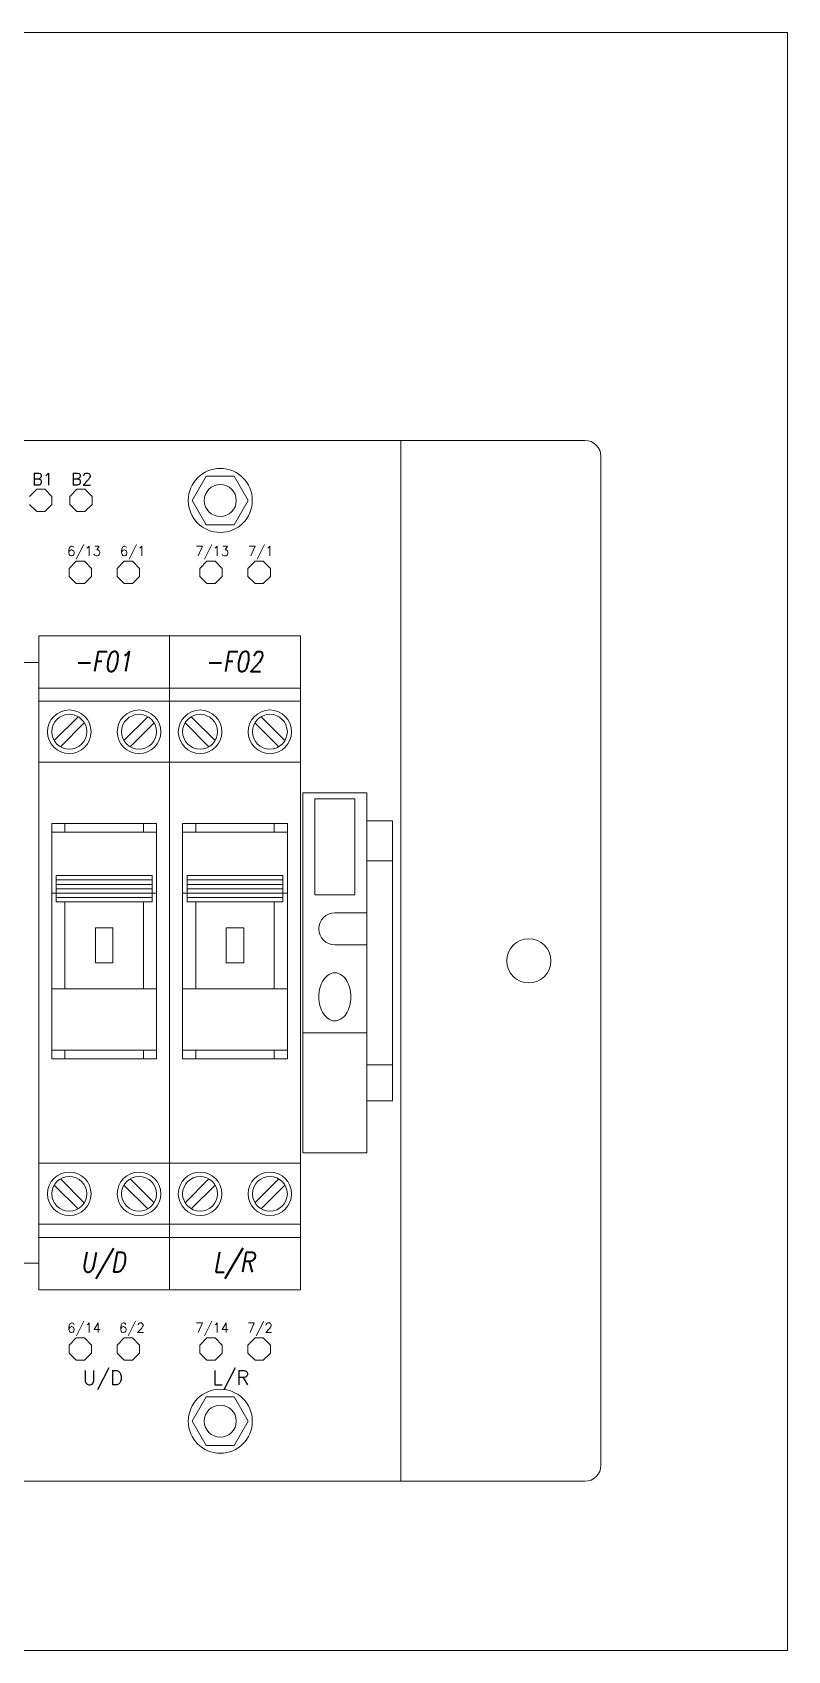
# Model space of a CAD drawing. Extents: x -2993 to 3661, y -4147 to -1441.
# Drawn here: x -494.2 to -399.9, y -1851.7 to -1649.6 of the extents above; entities that cross this region are included whole.
import ezdxf
from ezdxf.enums import TextEntityAlignment as Align

# ---------------------------------------------------------------- set-up
doc = ezdxf.new("R2010")
doc.units = 0
doc.header["$LTSCALE"] = 0.1
doc.header["$MEASUREMENT"] = 0
doc.layers.get('0').update_dxf_attribs({"linetype": 'CONTINUOUS'})
for name, color, linetype in [('20', 7, 'CONTINUOUS'), ('21', 7, 'CONTINUOUS'), ('FUNCTIE', 20, 'CONTINUOUS'), ('KLEMMEN', 7, 'CONTINUOUS'), ('KLEMMENMA', 6, 'CONTINUOUS'), ('MONTAGEPLAAT', 230, 'CONTINUOUS'), ('MOTMODULE', 7, 'CONTINUOUS'), ('NRS', 1, 'CONTINUOUS')]:
    doc.layers.add(name, color=color, linetype=linetype)
doc.styles.get("Standard").update_dxf_attribs({"font": 'simplex.shx'})

msp = doc.modelspace()

# ---------------------------------------------------------------- linework, layer by layer
at = {"lineweight": 13}
for p, q in [((-474.22, -1708.08), (-472.47, -1705.05)), ((-472.47, -1705.05), (-468.97, -1705.05)), ((-468.97, -1705.05), (-467.22, -1708.08)), ((-472.47, -1711.11), (-474.22, -1708.08)), ((-467.22, -1708.08), (-468.97, -1711.11)), ((-468.97, -1711.11), (-472.47, -1711.11)), ((-472.47, -1820.05), (-468.97, -1820.05)), ((-468.97, -1820.05), (-467.22, -1823.08)), ((-467.22, -1823.08), (-468.97, -1826.11)), ((-468.97, -1826.11), (-472.47, -1826.11))]:
    msp.add_line(p, q, dxfattribs=at)
at = {"color": 7, "lineweight": 13}
for p, q in [((-474.22, -1823.08), (-472.47, -1820.05)), ((-472.47, -1826.11), (-474.22, -1823.08))]:
    msp.add_line(p, q, dxfattribs=at)
msp.add_lwpolyline([(-847.8, -1851.73), (-399.9, -1851.73), (-399.9, -1649.62), (-847.8, -1649.62)], close=True, dxfattribs=at)
at = {"lineweight": 13}
msp.add_circle((-470.72, -1708.08), 4, dxfattribs=at)
at = {"color": 7, "lineweight": 13}
msp.add_circle((-470.72, -1823.08), 4, dxfattribs=at)
at = {"layer": '20', "lineweight": 13}
for centre in [(-470.72, -1708.08), (-470.72, -1823.08)]:
    msp.add_circle(centre, 2, dxfattribs=at)
at = {"layer": '21', "lineweight": 13}
for p, q in [((-494.52, -1707.57), (-493.63, -1706.68)), ((-493.63, -1706.68), (-492.62, -1706.68)), ((-492.62, -1706.68), (-491.73, -1707.57)), ((-491.73, -1707.57), (-491.73, -1708.59)), ((-489.52, -1707.57), (-488.63, -1706.68)), ((-489.52, -1708.59), (-489.52, -1707.57)), ((-488.63, -1706.68), (-487.62, -1706.68)), ((-487.62, -1706.68), (-486.73, -1707.57)), ((-486.73, -1707.57), (-486.73, -1708.59)), ((-493.63, -1709.47), (-494.52, -1708.59)), ((-492.62, -1709.47), (-493.63, -1709.47)), ((-491.73, -1708.59), (-492.62, -1709.47)), ((-488.63, -1709.47), (-489.52, -1708.59)), ((-487.62, -1709.47), (-488.63, -1709.47)), ((-486.73, -1708.59), (-487.62, -1709.47)), ((-489.6, -1716.57), (-488.71, -1715.68)), ((-488.71, -1715.68), (-487.69, -1715.68)), ((-487.69, -1715.68), (-486.8, -1716.57)), ((-483.6, -1716.57), (-482.71, -1715.68)), ((-482.71, -1715.68), (-481.69, -1715.68)), ((-481.69, -1715.68), (-480.8, -1716.57)), ((-473.27, -1716.57), (-472.38, -1715.68)), ((-472.38, -1715.68), (-471.36, -1715.68)), ((-471.36, -1715.68), (-470.47, -1716.57)), ((-467.27, -1716.57), (-466.38, -1715.68)), ((-466.38, -1715.68), (-465.36, -1715.68)), ((-465.36, -1715.68), (-464.47, -1716.57)), ((-489.6, -1717.59), (-489.6, -1716.57)), ((-488.71, -1718.47), (-489.6, -1717.59)), ((-486.8, -1717.59), (-487.69, -1718.47)), ((-486.8, -1716.57), (-486.8, -1717.59)), ((-483.6, -1717.59), (-483.6, -1716.57)), ((-482.71, -1718.47), (-483.6, -1717.59)), ((-480.8, -1717.59), (-481.69, -1718.47)), ((-480.8, -1716.57), (-480.8, -1717.59)), ((-473.27, -1717.59), (-473.27, -1716.57)), ((-472.38, -1718.47), (-473.27, -1717.59)), ((-470.47, -1717.59), (-471.36, -1718.47)), ((-470.47, -1716.57), (-470.47, -1717.59)), ((-467.27, -1717.59), (-467.27, -1716.57)), ((-466.38, -1718.47), (-467.27, -1717.59)), ((-464.47, -1717.59), (-465.36, -1718.47)), ((-464.47, -1716.57), (-464.47, -1717.59)), ((-487.69, -1718.47), (-488.71, -1718.47)), ((-481.69, -1718.47), (-482.71, -1718.47)), ((-471.36, -1718.47), (-472.38, -1718.47)), ((-465.36, -1718.47), (-466.38, -1718.47)), ((-473.27, -1813.57), (-472.38, -1812.68)), ((-472.38, -1812.68), (-471.36, -1812.68)), ((-471.36, -1812.68), (-470.47, -1813.57)), ((-467.27, -1813.57), (-466.38, -1812.68)), ((-466.38, -1812.68), (-465.36, -1812.68)), ((-465.36, -1812.68), (-464.47, -1813.57)), ((-473.27, -1814.59), (-473.27, -1813.57)), ((-472.38, -1815.47), (-473.27, -1814.59)), ((-470.47, -1814.59), (-471.36, -1815.47)), ((-470.47, -1813.57), (-470.47, -1814.59)), ((-467.27, -1814.59), (-467.27, -1813.57)), ((-466.38, -1815.47), (-467.27, -1814.59)), ((-464.47, -1814.59), (-465.36, -1815.47)), ((-464.47, -1813.57), (-464.47, -1814.59)), ((-471.36, -1815.47), (-472.38, -1815.47)), ((-465.36, -1815.47), (-466.38, -1815.47))]:
    msp.add_line(p, q, dxfattribs=at)
at = {"layer": '21', "color": 7, "lineweight": 13}
for p, q in [((-489.6, -1813.57), (-488.71, -1812.68)), ((-488.71, -1812.68), (-487.69, -1812.68)), ((-487.69, -1812.68), (-486.8, -1813.57)), ((-483.6, -1813.57), (-482.71, -1812.68)), ((-482.71, -1812.68), (-481.69, -1812.68)), ((-481.69, -1812.68), (-480.8, -1813.57)), ((-489.6, -1814.59), (-489.6, -1813.57)), ((-488.71, -1815.47), (-489.6, -1814.59)), ((-486.8, -1814.59), (-487.69, -1815.47)), ((-486.8, -1813.57), (-486.8, -1814.59)), ((-483.6, -1814.59), (-483.6, -1813.57)), ((-482.71, -1815.47), (-483.6, -1814.59)), ((-480.8, -1814.59), (-481.69, -1815.47)), ((-480.8, -1813.57), (-480.8, -1814.59)), ((-487.69, -1815.47), (-488.71, -1815.47)), ((-481.69, -1815.47), (-482.71, -1815.47))]:
    msp.add_line(p, q, dxfattribs=at)
at = {"layer": 'KLEMMEN', "color": 7, "lineweight": 13}
for p, q in [((-493.38, -1806.66), (-493.38, -1725)), ((-493.38, -1725), (-477.05, -1725)), ((-460.72, -1725), (-477.05, -1725)), ((-477.05, -1725), (-477.05, -1806.66)), ((-477.05, -1725), (-477.05, -1806.66)), ((-460.72, -1806.66), (-460.72, -1725)), ((-493.38, -1731.53), (-477.05, -1731.53)), ((-460.72, -1731.53), (-477.05, -1731.53)), ((-493.38, -1733.16), (-477.05, -1733.16)), ((-460.72, -1733.16), (-477.05, -1733.16)), ((-488.47, -1735.1), (-491.45, -1738.08)), ((-490.68, -1738.85), (-487.7, -1735.87)), ((-479.76, -1735.1), (-482.74, -1738.08)), ((-481.97, -1738.85), (-478.99, -1735.87)), ((-472.13, -1738.85), (-475.12, -1735.87)), ((-474.35, -1735.1), (-471.36, -1738.08)), ((-463.42, -1738.85), (-466.4, -1735.87)), ((-465.63, -1735.1), (-462.65, -1738.08)), ((-493.38, -1740.78), (-477.05, -1740.78)), ((-460.72, -1740.78), (-477.05, -1740.78)), ((-491.75, -1777.8), (-491.75, -1748.41)), ((-491.75, -1748.41), (-478.68, -1748.41)), ((-491.75, -1749.49), (-478.68, -1749.49)), ((-490.12, -1748.41), (-490.12, -1749.49)), ((-480.32, -1748.41), (-480.32, -1749.49)), ((-478.68, -1748.41), (-478.68, -1777.8)), ((-462.35, -1748.41), (-475.42, -1748.41)), ((-475.42, -1748.41), (-475.42, -1777.8)), ((-462.35, -1749.49), (-475.42, -1749.49)), ((-473.78, -1748.41), (-473.78, -1749.49)), ((-491.21, -1754.94), (-479.23, -1754.94)), ((-491.21, -1754.94), (-491.21, -1758.21)), ((-491.21, -1755.48), (-479.23, -1755.48)), ((-491.21, -1756.03), (-479.23, -1756.03)), ((-479.23, -1758.21), (-479.23, -1754.94)), ((-462.9, -1754.94), (-474.87, -1754.94)), ((-474.87, -1758.21), (-474.87, -1754.94)), ((-462.9, -1755.48), (-474.87, -1755.48)), ((-462.9, -1756.03), (-474.87, -1756.03)), ((-491.75, -1757.12), (-478.68, -1757.12)), ((-491.21, -1756.57), (-479.23, -1756.57)), ((-491.21, -1757.12), (-479.23, -1757.12)), ((-491.21, -1757.66), (-479.23, -1757.66)), ((-491.21, -1758.21), (-479.23, -1758.21)), ((-490.12, -1769.09), (-490.12, -1758.21)), ((-480.32, -1758.21), (-480.32, -1769.09)), ((-462.35, -1757.12), (-475.42, -1757.12)), ((-462.9, -1756.57), (-474.87, -1756.57)), ((-462.9, -1757.12), (-474.87, -1757.12)), ((-462.9, -1757.66), (-474.87, -1757.66)), ((-462.9, -1758.21), (-474.87, -1758.21)), ((-473.78, -1758.21), (-473.78, -1769.09)), ((-486.31, -1761.47), (-484.13, -1761.47)), ((-486.31, -1765.83), (-486.31, -1761.47)), ((-484.13, -1761.47), (-484.13, -1765.83)), ((-484.13, -1765.83), (-486.31, -1765.83)), ((-478.68, -1769.09), (-491.75, -1769.09)), ((-475.42, -1769.09), (-462.35, -1769.09)), ((-478.68, -1776.72), (-491.75, -1776.72)), ((-478.68, -1777.8), (-491.75, -1777.8)), ((-490.12, -1776.72), (-490.12, -1777.8)), ((-480.32, -1777.8), (-480.32, -1776.72)), ((-475.42, -1776.72), (-462.35, -1776.72)), ((-475.42, -1777.8), (-462.35, -1777.8)), ((-473.78, -1777.8), (-473.78, -1776.72)), ((-477.05, -1790.87), (-493.38, -1790.87)), ((-477.05, -1790.87), (-460.72, -1790.87)), ((-488.47, -1796.56), (-491.45, -1793.58)), ((-490.68, -1792.81), (-487.7, -1795.79)), ((-479.76, -1796.56), (-482.74, -1793.58)), ((-481.97, -1792.81), (-478.99, -1795.79)), ((-472.13, -1792.81), (-475.12, -1795.79)), ((-474.35, -1796.56), (-471.36, -1793.58)), ((-477.05, -1798.49), (-493.38, -1798.49)), ((-477.05, -1798.49), (-460.72, -1798.49)), ((-477.05, -1800.13), (-493.38, -1800.13)), ((-477.05, -1800.13), (-460.72, -1800.13)), ((-477.05, -1806.66), (-493.38, -1806.66)), ((-460.72, -1806.66), (-477.05, -1806.66))]:
    msp.add_line(p, q, dxfattribs=at)
at = {"layer": 'KLEMMEN', "lineweight": 13}
for p, q in [((-463.98, -1748.41), (-463.98, -1749.49)), ((-462.35, -1777.8), (-462.35, -1748.41)), ((-462.9, -1754.94), (-462.9, -1758.21)), ((-463.98, -1769.09), (-463.98, -1758.21)), ((-467.8, -1761.47), (-469.97, -1761.47)), ((-469.97, -1761.47), (-469.97, -1765.83)), ((-467.8, -1765.83), (-467.8, -1761.47)), ((-469.97, -1765.83), (-467.8, -1765.83)), ((-463.98, -1776.72), (-463.98, -1777.8)), ((-463.42, -1792.81), (-466.4, -1795.79)), ((-465.63, -1796.56), (-462.65, -1793.58))]:
    msp.add_line(p, q, dxfattribs=at)
at = {"layer": 'KLEMMEN', "color": 7, "lineweight": 13}
for centre, radius in [((-489.57, -1736.97), 2.72), ((-489.57, -1736.97), 2.18), ((-480.86, -1736.97), 2.72), ((-480.86, -1736.97), 2.18), ((-473.24, -1736.97), 2.72), ((-473.24, -1736.97), 2.18), ((-464.53, -1736.97), 2.72), ((-464.53, -1736.97), 2.18), ((-489.57, -1794.68), 2.72), ((-489.57, -1794.68), 2.18), ((-480.86, -1794.68), 2.72), ((-480.86, -1794.68), 2.18), ((-473.24, -1794.68), 2.72), ((-473.24, -1794.68), 2.18)]:
    msp.add_circle(centre, radius, dxfattribs=at)
at = {"layer": 'KLEMMEN', "lineweight": 13}
for radius in [2.72, 2.18]:
    msp.add_circle((-464.53, -1794.68), radius, dxfattribs=at)
at = {"layer": 'KLEMMENMA', "color": 7, "lineweight": 13}
for p, q in [((-460.42, -1744.58), (-460.42, -1789.58)), ((-452.42, -1744.58), (-460.42, -1744.58)), ((-458.92, -1745.33), (-453.92, -1745.33)), ((-458.92, -1757.33), (-458.92, -1745.33)), ((-453.92, -1745.33), (-453.92, -1757.33)), ((-452.42, -1744.58), (-452.42, -1789.58)), ((-449.22, -1748.08), (-452.42, -1748.08)), ((-449.22, -1783.08), (-449.22, -1748.08)), ((-449.22, -1753.08), (-452.42, -1753.08)), ((-453.92, -1757.33), (-458.92, -1757.33)), ((-456.42, -1759.58), (-452.42, -1759.58)), ((-456.42, -1763.58), (-452.42, -1763.58)), ((-460.42, -1774.58), (-452.42, -1774.58)), ((-449.22, -1778.58), (-452.42, -1778.58)), ((-452.42, -1783.08), (-449.22, -1783.08)), ((-460.42, -1789.58), (-452.42, -1789.58))]:
    msp.add_line(p, q, dxfattribs=at)
for centre, radius, start, end in [((-456.42, -1761.58), 2, 90, 270), ((-455.16, -1769.74), 3.22, 146.3099, 164.5629), ((-455.93, -1769.22), 2.29, 121.8535, 146.3099), ((-456.42, -1768.44), 1.36, 90, 121.8535), ((-456.42, -1768.44), 1.36, 58.1465, 90), ((-456.91, -1769.22), 2.29, 33.6901, 58.1465), ((-457.68, -1769.74), 3.22, 15.4371, 33.6901), ((-453.93, -1770.08), 4.48, 164.5629, 180), ((-453.93, -1770.08), 4.48, 180, 195.4371), ((-458.9, -1770.08), 4.48, 0, 15.4371), ((-458.9, -1770.08), 4.48, 344.5629, 360), ((-455.16, -1770.41), 3.22, 195.4371, 213.6901), ((-455.93, -1770.93), 2.29, 213.6901, 238.1465), ((-456.91, -1770.93), 2.29, 301.8535, 326.3099), ((-457.68, -1770.41), 3.22, 326.3099, 344.5629), ((-456.42, -1771.72), 1.36, 238.1465, 270), ((-456.42, -1771.72), 1.36, 270, 301.8535)]:
    msp.add_arc(centre, radius, start, end, dxfattribs=at)
at = {"layer": 'MONTAGEPLAAT', "color": 7, "lineweight": 13}
for p, q in [((-816.2, -1700.58), (-425.2, -1700.58)), ((-448.2, -1700.58), (-448.2, -1830.58)), ((-423.2, -1702.58), (-423.2, -1828.58)), ((-816.2, -1830.58), (-425.2, -1830.58))]:
    msp.add_line(p, q, dxfattribs=at)
msp.add_circle((-432.2, -1765.58), 2.75, dxfattribs=at)
for centre, start, end in [((-425.2, -1702.58), 0, 90), ((-425.2, -1828.58), 270, 0)]:
    msp.add_arc(centre, 2, start, end, dxfattribs=at)
at = {"layer": 'MOTMODULE', "color": 7, "lineweight": 13}
for p, q in [((-538.38, -1728.33), (-493.38, -1728.33)), ((-493.38, -1803.33), (-493.38, -1728.33)), ((-493.38, -1803.33), (-493.38, -1728.33)), ((-493.38, -1803.33), (-493.38, -1728.33)), ((-493.38, -1803.33), (-493.38, -1728.33)), ((-538.38, -1803.33), (-493.38, -1803.33)), ((-538.38, -1803.33), (-493.38, -1803.33))]:
    msp.add_line(p, q, dxfattribs=at)

# ---------------------------------------------------------------- texts
at = {"layer": '21', "lineweight": 13}
for s, height, p in [('B1', 1.5, (-494.22, -1706.16)), ('B2', 1.5, (-489.36, -1706.16)), ('6/13', 1.2, (-489.83, -1715)), ('6/1', 1.2, (-483.24, -1715)), ('7/13', 1.2, (-473.83, -1715)), ('7/1', 1.2, (-467.25, -1715)), ('7/2', 1.2, (-467.36, -1812.01)), ('L/R', 1.8, (-471.73, -1818.55))]:
    msp.add_text(s, height=height, dxfattribs=at).set_placement(p)
at = {"layer": '21', "color": 7, "lineweight": 13}
for s, height, p in [('6/14', 1.2, (-489.82, -1812.01)), ('6/2', 1.2, (-483.35, -1812.01)), ('7/14', 1.2, (-473.83, -1812.01)), ('U/D', 1.8, (-487.89, -1818.55))]:
    msp.add_text(s, height=height, dxfattribs=at).set_placement(p)
at = {"layer": 'FUNCTIE', "color": 7, "lineweight": 13, "oblique": 10, "width": 0.8}
msp.add_text('U/D', height=2.5, dxfattribs=at).set_placement((-485.38, -1804.45), align=Align.CENTER)
at = {"layer": 'FUNCTIE', "lineweight": 13, "oblique": 10, "width": 0.8}
msp.add_text('L/R', height=2.5, dxfattribs=at).set_placement((-469.05, -1804.45), align=Align.CENTER)
at = {"layer": 'NRS', "color": 7, "lineweight": 13, "oblique": 10, "width": 0.8}
for s, p in [('-F01', (-485.38, -1729.45)), ('-F02', (-469.05, -1729.45))]:
    msp.add_text(s, height=2.5, dxfattribs=at).set_placement(p, align=Align.CENTER)

doc.saveas('drawing.dxf')
